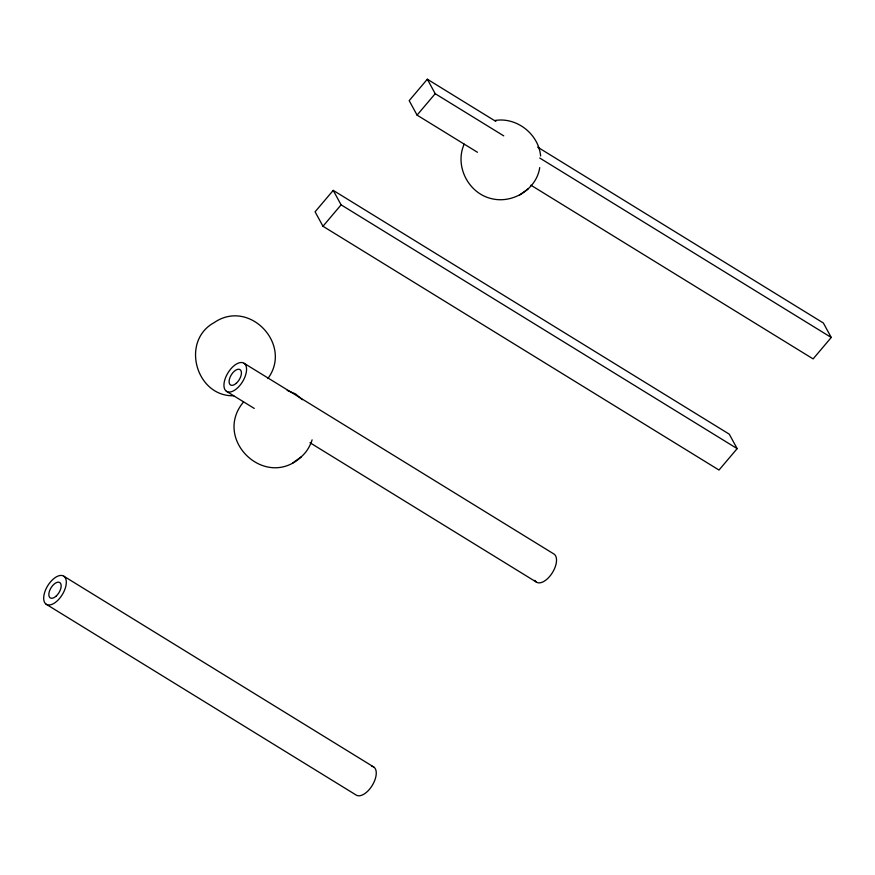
<?xml version="1.0" encoding="UTF-8"?>
<svg xmlns="http://www.w3.org/2000/svg" width="875" height="875" viewBox="0 0 875 875"><rect width="100%" height="100%" fill="white"/><g stroke="black" fill="none" stroke-linecap="round" stroke-linejoin="round"><path stroke-width="1.31" d="M539.722 167.584C536.692 188.902 513.363 203.416 492.713 198.92C468.825 194.239 454.267 166.381 464.166 144.2M312.113 439.852C309.641 447.639 304.828 454.891 297.85 459.309M267.892 378.525C293.038 344.673 249.255 298.353 214.233 322.58C180.327 340.922 196 396.834 233.745 395.762M243.392 402.139C212.308 439.491 265.519 490.47 301.416 456.739M333.222 190.378L315.087 211.805L322.973 226.264L719.009 470.05L737.155 448.623L729.269 434.164L333.222 190.378L341.108 204.838L737.155 448.623M495.852 121.406L427.328 79.22L409.183 100.647L417.069 115.117L477.466 152.283M322.973 226.264L341.108 204.838M417.069 115.117L435.214 93.691L427.328 79.22M537.655 147.142L823.364 323.006L831.25 337.477L813.116 358.903L530.884 185.172M519.312 195.267L528.161 188.902M292.567 463.105L297.609 459.473M494.944 120.487C516.709 116.856 538.617 134.028 540.619 155.991M287.23 390.414L295.509 393.914L302.334 399.711M435.214 93.691L503.738 135.866M539.733 158.025L831.25 337.477M244.114 363.3A16.559 8.531 -58.4 0 1 236.928 388.456A16.559 8.531 -58.4 0 1 224.722 380.111A16.559 8.531 -58.4 0 1 244.114 363.3L554.072 554.094A16.559 8.531 -58.4 0 1 551.042 574.689A16.559 8.531 -58.4 0 1 534.833 580.344M226.395 391.278L254.264 408.428M309.98 442.728L536.353 582.072M63.853 576.231A16.559 8.531 -58.4 0 1 56.667 601.388A16.559 8.531 -58.4 0 1 44.461 593.042A16.559 8.531 -58.4 0 1 63.853 576.231L373.811 767.036M46.134 604.209L356.092 795.003A16.559 8.531 -58.4 0 0 373.089 783.978A16.559 8.531 -58.4 0 0 371.689 766.259M55.912 596.323A9.045 4.659 -58.4 0 0 59.839 582.586A9.045 4.659 -58.4 0 0 49.252 591.762A9.045 4.659 -58.4 0 0 55.912 596.323M236.173 383.392A9.045 4.659 -58.4 0 0 240.1 369.655A9.045 4.659 -58.4 0 0 229.513 378.831A9.045 4.659 -58.4 0 0 236.173 383.392"/></g></svg>
